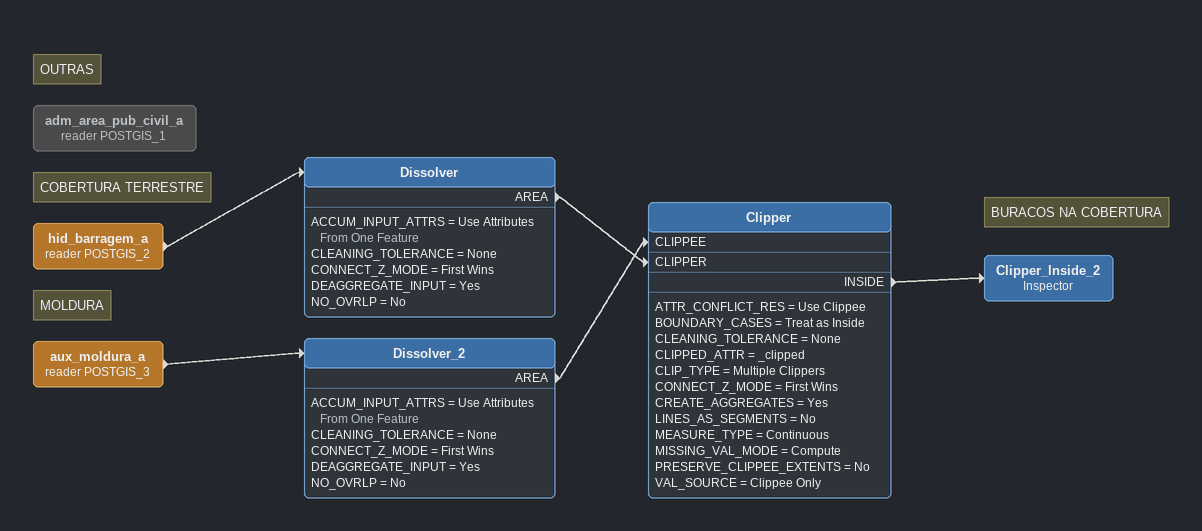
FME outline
Note: OUTRAS
adm_area_pub_civil_a (reader POSTGIS_1) [off]
Note: COBERTURA TERRESTRE
hid_barragem_a (reader POSTGIS_2)
    -> Dissolver
Dissolver
    ACCUM_INPUT_ATTRS = Use Attributes From One Feature
    CLEANING_TOLERANCE = None
    CONNECT_Z_MODE = First Wins
    DEAGGREGATE_INPUT = Yes
    NO_OVRLP = No
    AREA -> Clipper [CLIPPER]
Note: MOLDURA
aux_moldura_a (reader POSTGIS_3)
    -> Dissolver_2
Dissolver_2
    ACCUM_INPUT_ATTRS = Use Attributes From One Feature
    CLEANING_TOLERANCE = None
    CONNECT_Z_MODE = First Wins
    DEAGGREGATE_INPUT = Yes
    NO_OVRLP = No
    AREA -> Clipper [CLIPPEE]
Clipper
    ATTR_CONFLICT_RES = Use Clippee
    BOUNDARY_CASES = Treat as Inside
    CLEANING_TOLERANCE = None
    CLIPPED_ATTR = _clipped
    CLIP_TYPE = Multiple Clippers
    CONNECT_Z_MODE = First Wins
    CREATE_AGGREGATES = Yes
    LINES_AS_SEGMENTS = No
    MEASURE_TYPE = Continuous
    MISSING_VAL_MODE = Compute
    PRESERVE_CLIPPEE_EXTENTS = No
    VAL_SOURCE = Clippee Only
    INSIDE -> Clipper_Inside_2
Note: BURACOS NA COBERTURA
Clipper_Inside_2: Inspector
